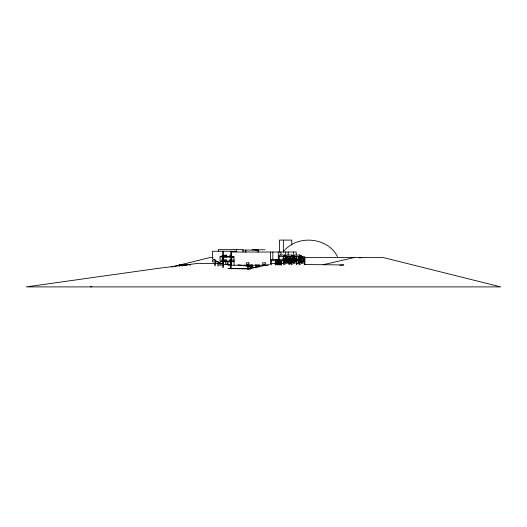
<?xml version="1.0" encoding="UTF-8"?>
<svg xmlns="http://www.w3.org/2000/svg" width="527" height="527" viewBox="0 0 527 527"><rect width="100%" height="100%" fill="white"/><g stroke="black" fill="none" stroke-linecap="round" stroke-linejoin="round"><path stroke-width="0.79" d="M179.641 266.03L179.674 264.482M182.125 266.03L182.125 264.383L182.065 266.03M186.248 265.206L186.123 264.58L185.972 265.384M186.472 265.424L186.255 264.607M186.63 265.246L186.479 264.626M190.122 264.87L189.799 264.435L190.438 264.765M190.043 264.995L190.049 264.6L189.812 264.837M189.18 264.455L189.588 264.435L189.206 264.402M179.905 264.594C180.768 268.164 178.884 261.135 179.582 266.03M188.297 264.435L188.521 264.791M275.325 260.733L275.325 264.962L279.139 262.973L279.323 261.267L281.616 261.267L281.616 265.009M283.216 260.628L287.031 258.645L287.215 256.939L289.501 256.939L289.501 264.475M290.588 260.628L294.395 258.645L294.586 256.939L296.872 256.939L296.872 264.475M298.572 260.628L302.379 258.645L302.57 256.939L304.856 256.939L304.856 264.475M185.023 265.351L184.503 264.383L184.397 265.325M182.566 265.615C181.262 265.41 182.362 263.428 182.685 265.246M187.764 264.844L188.205 264.798M189.048 264.798L189.621 264.857M283.651 251.359C297.235 234.475 327.57 236.992 337.451 256.583M279.323 261.267L275.325 263.599L271.326 263.599M275.608 263.599L279.606 261.267L276.471 259.403L276.471 260.733L278.23 262.071M287.215 256.939L283.216 259.271L279.218 259.271M284.152 258.889L286.121 257.743L284.363 256.399L284.363 255.075L287.498 256.939M294.586 256.939L290.588 259.271L286.583 259.271L286.583 260.628L287.017 260.628M291.523 258.889L293.486 257.743L291.727 256.399L291.727 255.075L294.863 256.939M302.57 256.939L298.572 259.271L294.573 259.271L294.573 260.628L299.132 260.628L300.449 261.405M299.507 258.889L302.847 256.939L299.711 255.075L299.711 256.399L301.47 257.743M287.307 258.645L283.5 260.628L285.977 262.09M279.415 262.973L276.906 264.284L278.236 264.989M294.679 258.645L290.864 260.628L293.341 262.09M302.663 258.645L298.849 260.628L301.332 262.09M283.414 264.91L287.182 262.96L289.501 262.96M290.785 264.91L294.553 262.96L296.872 262.96M298.769 264.91L302.538 262.96L304.856 262.96M289.501 261.359L287.182 261.359L282.788 263.52L281.359 263.52M296.872 261.359L294.553 261.359L290.153 263.52L288.73 263.52M304.856 261.359L302.538 261.359L298.144 263.52L296.714 263.52M299.145 263.164L302.814 261.359L300.146 259.956M359.572 258.052L361.14 257.604M90.427 286.899L92.014 286.51M171.591 266.978L209.786 257.604L212.954 257.604M323.018 264.745L354.012 257.604M269.383 264.501L250.108 268.592L228.158 268.592L250.417 268.954M339.744 265.325L343.821 264.929L304.632 264.534M186.545 265.344L186.914 264.521M252.077 249.752L265.055 249.752M242.651 250.075L258.131 250.075L258.131 252.433M255.812 250.483L258.777 250.483M226.742 255.266L224.779 255.266L224.779 257.077M231.551 255.266L229.851 255.266L229.851 257.077M226.696 256.399L229.97 256.399M279.218 256.399L284.639 256.399L285.818 257.295M220.905 256.491L234.034 256.491M220.905 257.077L234.034 257.077M298.862 257.604L301.319 257.604M304.013 257.604L383.531 257.604L500.65 286.899L26.35 286.899L156.486 268.592L197.269 263.46L222.855 263.46M231.537 257.683L234.06 257.683L234.06 265.233M287.031 258.645L289.501 258.645M294.395 258.645L296.872 258.645M302.379 258.645L304.856 258.645M215.602 259.982L212.559 259.982L212.559 261.814L218.639 261.814M220.905 259.995L226.742 259.995L226.742 261.721M234.034 259.995L229.634 259.995L229.634 261.721M285.1 261.405L283.776 260.628L279.218 260.628L279.218 255.075L284.639 255.075L287.775 256.939M289.158 260.628L291.141 260.628L292.465 261.405M271.326 260.733L276.747 260.733L277.927 261.629M220.905 261.148L234.034 261.148M220.905 261.721L234.034 261.721M279.139 262.973L281.616 262.973M236.702 249.633L236.702 251.241L212.453 251.241L212.453 258.619L220.049 263.421L223.31 263.421M283.348 263.52L287.459 261.359L284.797 259.956M290.713 263.52L294.83 261.359L292.162 259.956M227.835 265.233L267.973 265.233M179.628 264.422L179.555 265.536L179.997 265.582M238.066 264.804L255.694 267.492M300.449 259.963L303.091 261.359L303.091 258.645M292.465 259.963L295.107 261.359L295.107 258.645M285.1 259.963L287.742 261.359L287.742 258.645M276.543 263.948L277.867 264.646M303.13 256.939L299.995 255.075L294.573 255.075L294.573 256.399L299.995 256.399L301.174 257.295M295.146 256.939L292.011 255.075L286.583 255.075L286.583 256.399L292.011 256.399L293.19 257.295M279.883 261.267L276.747 259.403L271.326 259.403L271.326 264.962M183.91 265.272L183.969 264.561L184.127 265.391M186.683 264.534L186.848 265.522M182.434 264.6L182.533 265.588M182.204 264.567L182.302 265.555M179.694 264.574L179.786 265.562M304.296 256.939L304.296 264.475M303.341 258.645L303.341 261.359M302.538 261.359L302.538 262.96M299.435 255.075L299.435 256.399M299.132 256.399L299.132 259.271M299.132 260.628L299.132 262.933M298.572 256.399L298.572 263.309M296.312 256.939L296.312 264.475M296.214 255.127L296.214 252.018L231.537 252.018L231.537 259.949M295.357 258.645L295.357 261.359M294.553 261.359L294.553 262.96M293.644 252.018L293.644 256.682M293.644 259.014L293.644 261.346M291.754 244.936L291.754 240.101L279.409 240.101L279.409 252.183M291.451 255.075L291.451 256.399M291.141 256.399L291.141 259.271M291.141 260.628L291.141 263.698M290.588 256.399L290.588 263.309M288.948 256.939L288.948 264.475M288.17 252.018L288.17 255.127M287.986 258.645L287.986 261.359M287.182 261.359L287.182 262.96M285.66 252.018L285.66 262.901M284.079 255.075L284.079 256.399M283.776 256.399L283.776 259.271M283.776 260.628L283.776 263.698M283.361 240.101L283.361 252.183M283.216 256.399L283.216 263.309M281.056 261.267L281.056 265.009M280.904 252.018L280.904 255.127M280.094 262.973L280.094 265.009M279.85 262.973L279.85 265.009M279.218 263.52L279.218 264.666M278.289 252.018L278.289 260.569M278.289 262.901L278.289 264.455M276.188 259.403L276.188 260.733M275.885 260.733L275.885 263.599M272.828 252.018L272.828 259.791M270.397 252.018L270.397 264.455M259.034 264.653L259.034 267.018M257.999 264.653L257.999 267.018M256.425 264.653L256.425 267.802M255.391 264.653L255.391 267.802M252.077 264.482L252.077 267.749M251.036 264.653L251.036 268.592M250.002 264.653L250.002 269.376M248.428 264.653L248.428 269.376M247.394 264.653L247.394 269.376M245.839 250.075L245.839 252.433M243.006 252.064L243.006 249.633L218.376 249.633L218.376 251.241M231.9 256.491L231.9 257.077M231.537 261.458L231.537 265.233M231.096 256.491L231.096 257.077M231.096 259.995L231.096 268.111M230.925 256.491L230.925 257.077M230.925 259.995L230.925 261.721M230.786 251.241L230.786 255.661M230.786 257.202L230.786 260.41M230.754 261.017A8.234 8.109 -90 0 0 230.754 264.811A17.45 17.187 90 0 0 223.178 264.811A8.136 8.01 -90 0 0 223.178 261.017A18.373 18.089 -90 0 0 230.754 261.017L230.754 268.856M229.851 259.995L229.851 261.721M226.742 257.077L226.696 255.088L220.049 256.399L220.049 263.421M226.063 255.266L226.063 257.077M226.063 259.995L226.063 261.721M224.779 259.995L224.779 261.721M224.015 256.491L224.015 257.077M224.015 259.995L224.015 261.721M223.211 251.241L223.211 267.525M223.04 256.491L223.04 261.721M222.868 251.241L222.868 267.525M221.136 263.395L221.136 265.753M220.108 262.901L220.108 265.344M218.896 262.604L218.896 265.753M217.868 262.901L217.868 266.155M215.378 261.814L215.378 265.753M214.351 262.901L214.351 265.344M184.891 265.107L184.694 264.745L184.891 265.107M248.83 262.821L246.307 262.821L246.307 264.653L248.83 264.653L248.83 262.821M265.265 262.821L262.736 262.821L262.736 264.653L265.265 264.653L265.265 262.821M227.789 263.777A1.271 1.252 -90 0 0 227.025 261.715A1.271 1.252 -90 0 0 225.655 263.421A1.271 1.252 -90 0 0 227.789 263.777"/></g></svg>
